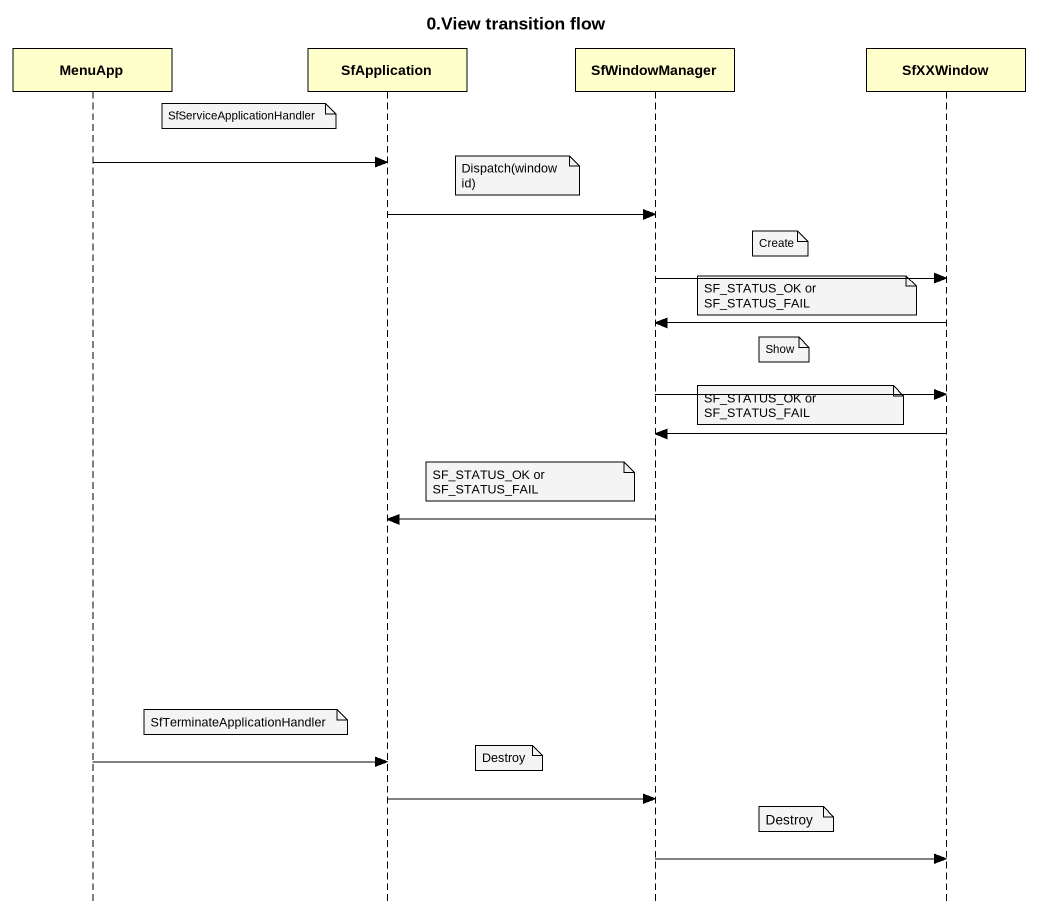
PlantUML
@startuml
title 0.View transition flow
hide footbox
participant MenuApp
participant SfApplication
participant SfWindowManager
participant SfXXWindow

note left of SfApplication : SfServiceApplicationHandler
MenuApp -> SfApplication
note right of SfApplication : Dispatch(window id)
SfApplication -> SfWindowManager
note right of SfWindowManager : Create
SfWindowManager -> SfXXWindow
note left of SfXXWindow : SF_STATUS_OK or SF_STATUS_FAIL
SfXXWindow -> SfWindowManager
note right of SfWindowManager : Show
SfWindowManager -> SfXXWindow
note right of SfWindowManager : SF_STATUS_OK or SF_STATUS_FAIL
SfXXWindow -> SfWindowManager
note left of SfWindowManager : SF_STATUS_OK or SF_STATUS_FAIL
SfWindowManager -> SfApplication
note left of SfApplication : SfTerminateApplicationHandler
note right of SfApplication : Destroy
MenuApp -> SfApplication
SfApplication -> SfWindowManager
note right of SfWindowManager : Destroy
SfWindowManager -> SfXXWindow
@enduml
